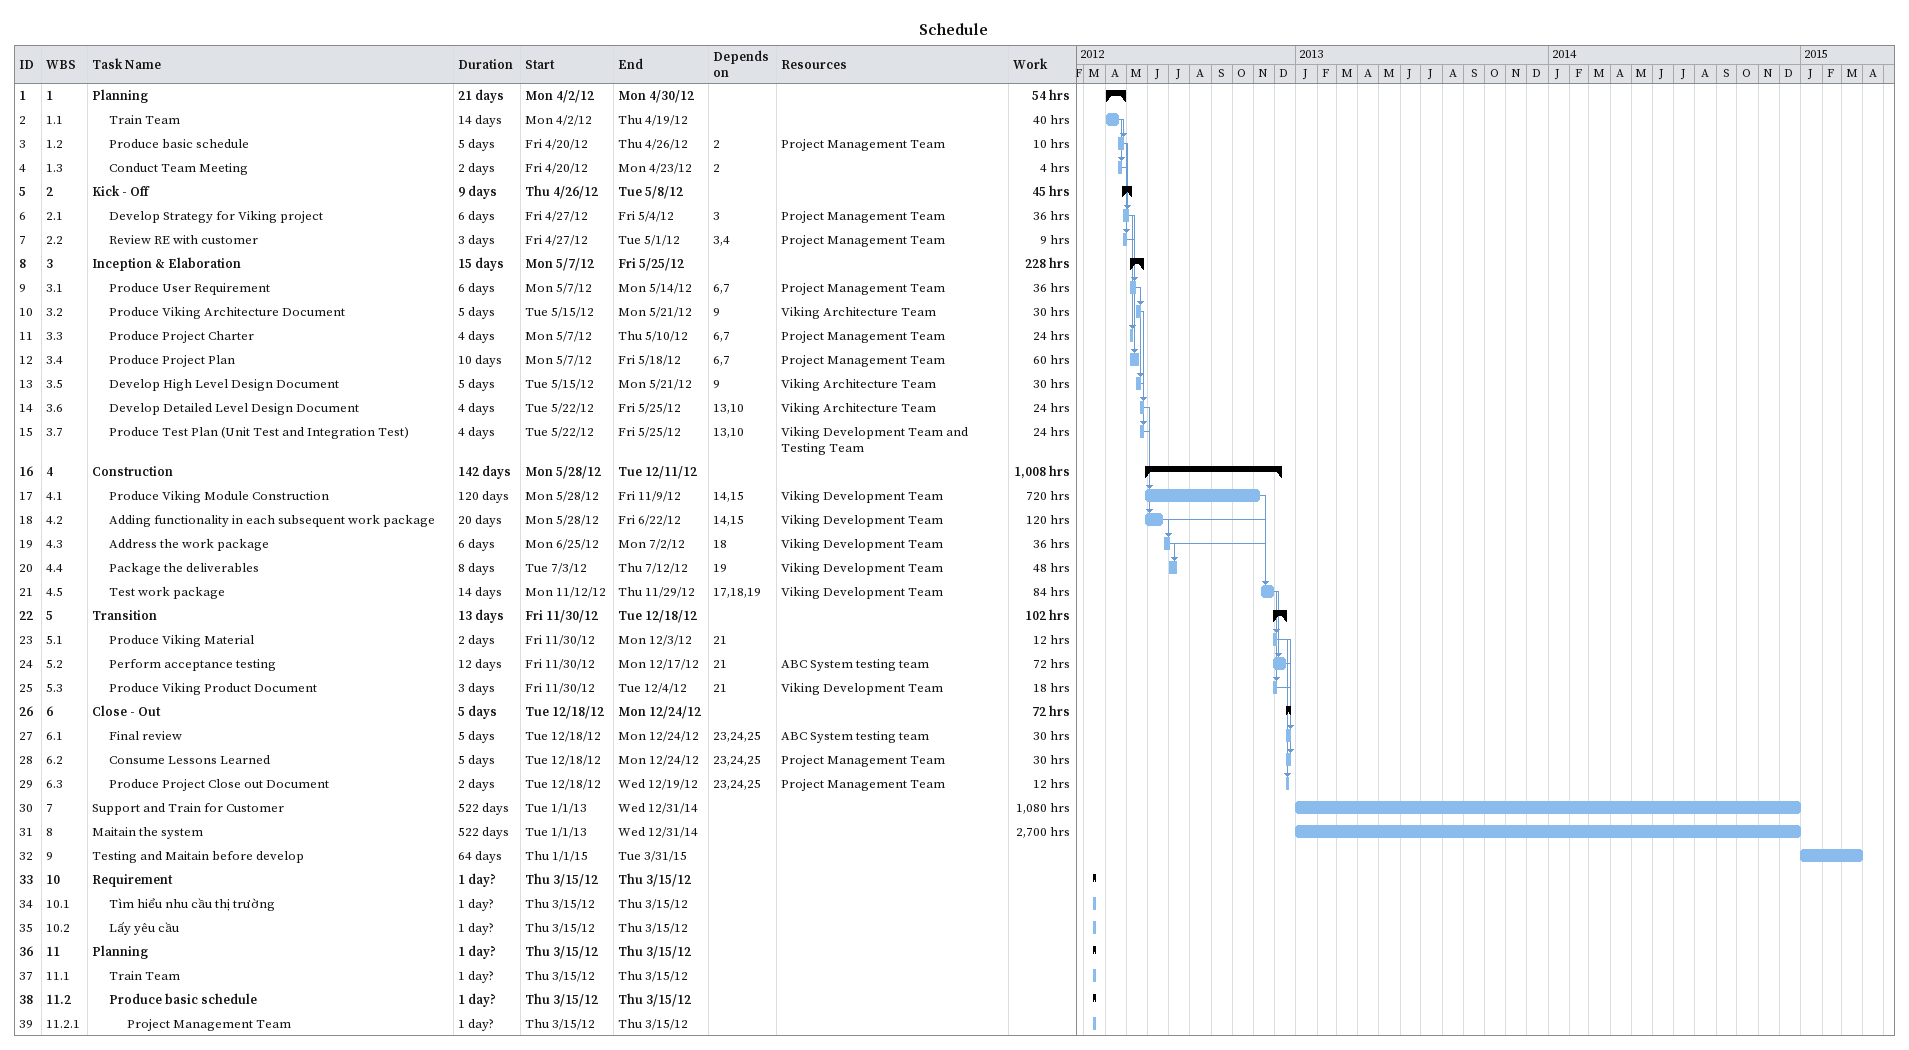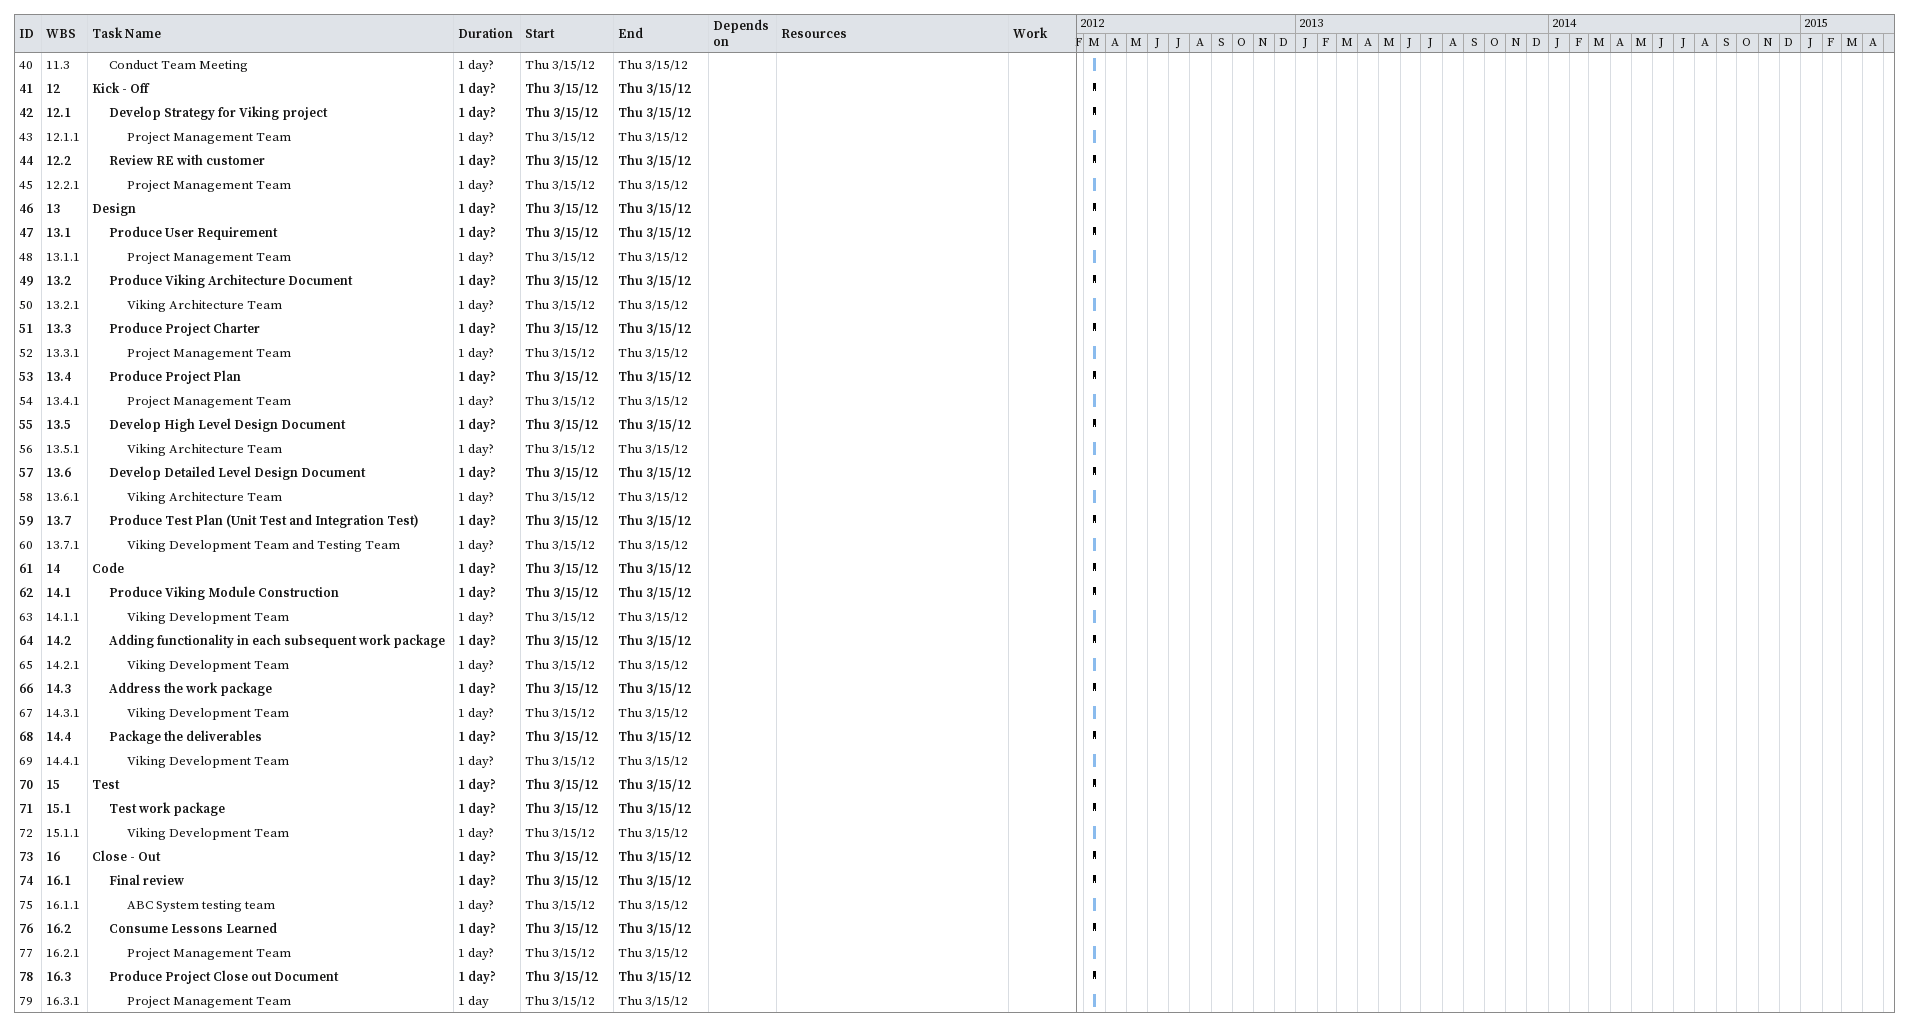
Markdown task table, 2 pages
Schedule

| ID | WBS | Task | Duration | Start | Finish | Predecessors | Resources | Work (h) |
|---|---|---|---|---|---|---|---|---|
| 1 | 1 | **Planning** | 21d | 2012-04-02 | 2012-04-30 |  |  | 54 |
| 2 | 1.1 | Train Team | 14d | 2012-04-02 | 2012-04-19 |  |  | 40 |
| 3 | 1.2 | Produce basic schedule | 5d | 2012-04-20 | 2012-04-26 | 2 | Project Management Team | 10 |
| 4 | 1.3 | Conduct Team Meeting | 2d | 2012-04-20 | 2012-04-23 | 2 |  | 4 |
| 5 | 2 | **Kick - Off** | 9d | 2012-04-26 | 2012-05-08 |  |  | 45 |
| 6 | 2.1 | Develop Strategy for Viking project | 6d | 2012-04-27 | 2012-05-04 | 3 | Project Management Team | 36 |
| 7 | 2.2 | Review RE with customer | 3d | 2012-04-27 | 2012-05-01 | 3, 4 | Project Management Team | 9 |
| 8 | 3 | **Inception & Elaboration** | 15d | 2012-05-07 | 2012-05-25 |  |  | 228 |
| 9 | 3.1 | Produce User Requirement | 6d | 2012-05-07 | 2012-05-14 | 6, 7 | Project Management Team | 36 |
| 10 | 3.2 | Produce Viking Architecture Document | 5d | 2012-05-15 | 2012-05-21 | 9 | Viking Architecture Team | 30 |
| 11 | 3.3 | Produce Project Charter | 4d | 2012-05-07 | 2012-05-10 | 6, 7 | Project Management Team | 24 |
| 12 | 3.4 | Produce Project Plan | 10d | 2012-05-07 | 2012-05-18 | 6, 7 | Project Management Team | 60 |
| 13 | 3.5 | Develop High Level Design Document | 5d | 2012-05-15 | 2012-05-21 | 9 | Viking Architecture Team | 30 |
| 14 | 3.6 | Develop Detailed Level Design Document | 4d | 2012-05-22 | 2012-05-25 | 13, 10 | Viking Architecture Team | 24 |
| 15 | 3.7 | Produce Test Plan (Unit Test and Integration Test) | 4d | 2012-05-22 | 2012-05-25 | 13, 10 | Viking Development Team and Testing Team | 24 |
| 16 | 4 | **Construction** | 142d | 2012-05-28 | 2012-12-11 |  |  | 1008 |
| 17 | 4.1 | Produce Viking Module Construction | 120d | 2012-05-28 | 2012-11-09 | 14, 15 | Viking Development Team | 720 |
| 18 | 4.2 | Adding functionality in each subsequent work package | 20d | 2012-05-28 | 2012-06-22 | 14, 15 | Viking Development Team | 120 |
| 19 | 4.3 | Address the work package | 6d | 2012-06-25 | 2012-07-02 | 18 | Viking Development Team | 36 |
| 20 | 4.4 | Package the deliverables | 8d | 2012-07-03 | 2012-07-12 | 19 | Viking Development Team | 48 |
| 21 | 4.5 | Test work package | 14d | 2012-11-12 | 2012-11-29 | 17, 18, 19 | Viking Development Team | 84 |
| 22 | 5 | **Transition** | 13d | 2012-11-30 | 2012-12-18 |  |  | 102 |
| 23 | 5.1 | Produce Viking Material | 2d | 2012-11-30 | 2012-12-03 | 21 |  | 12 |
| 24 | 5.2 | Perform acceptance testing | 12d | 2012-11-30 | 2012-12-17 | 21 | ABC System testing team | 72 |
| 25 | 5.3 | Produce Viking Product Document | 3d | 2012-11-30 | 2012-12-04 | 21 | Viking Development Team | 18 |
| 26 | 6 | **Close - Out** | 5d | 2012-12-18 | 2012-12-24 |  |  | 72 |
| 27 | 6.1 | Final review | 5d | 2012-12-18 | 2012-12-24 | 23, 24, 25 | ABC System testing team | 30 |
| 28 | 6.2 | Consume Lessons Learned | 5d | 2012-12-18 | 2012-12-24 | 23, 24, 25 | Project Management Team | 30 |
| 29 | 6.3 | Produce Project Close out Document | 2d | 2012-12-18 | 2012-12-19 | 23, 24, 25 | Project Management Team | 12 |
| 30 | 7 | Support and Train for Customer | 522d | 2013-01-01 | 2014-12-31 |  |  | 1080 |
| 31 | 8 | Maitain the system | 522d | 2013-01-01 | 2014-12-31 |  |  | 2700 |
| 32 | 9 | Testing and Maitain before develop | 64d | 2015-01-01 | 2015-03-31 |  |  |  |
| 33 | 10 | **Requirement** | 1d? | 2012-03-15 | 2012-03-15 |  |  |  |
| 34 | 10.1 | Tìm hiểu nhu cầu thị trường | 1d? | 2012-03-15 | 2012-03-15 |  |  |  |
| 35 | 10.2 | Lấy yêu cầu | 1d? | 2012-03-15 | 2012-03-15 |  |  |  |
| 36 | 11 | **Planning** | 1d? | 2012-03-15 | 2012-03-15 |  |  |  |
| 37 | 11.1 | Train Team | 1d? | 2012-03-15 | 2012-03-15 |  |  |  |
| 38 | 11.2 | **Produce basic schedule** | 1d? | 2012-03-15 | 2012-03-15 |  |  |  |
| 39 | 11.2.1 | Project Management Team | 1d? | 2012-03-15 | 2012-03-15 |  |  |  |
| 40 | 11.3 | Conduct Team Meeting | 1d? | 2012-03-15 | 2012-03-15 |  |  |  |
| 41 | 12 | **Kick - Off** | 1d? | 2012-03-15 | 2012-03-15 |  |  |  |
| 42 | 12.1 | **Develop Strategy for Viking project** | 1d? | 2012-03-15 | 2012-03-15 |  |  |  |
| 43 | 12.1.1 | Project Management Team | 1d? | 2012-03-15 | 2012-03-15 |  |  |  |
| 44 | 12.2 | **Review RE with customer** | 1d? | 2012-03-15 | 2012-03-15 |  |  |  |
| 45 | 12.2.1 | Project Management Team | 1d? | 2012-03-15 | 2012-03-15 |  |  |  |
| 46 | 13 | **Design** | 1d? | 2012-03-15 | 2012-03-15 |  |  |  |
| 47 | 13.1 | **Produce User Requirement** | 1d? | 2012-03-15 | 2012-03-15 |  |  |  |
| 48 | 13.1.1 | Project Management Team | 1d? | 2012-03-15 | 2012-03-15 |  |  |  |
| 49 | 13.2 | **Produce Viking Architecture Document** | 1d? | 2012-03-15 | 2012-03-15 |  |  |  |
| 50 | 13.2.1 | Viking Architecture Team | 1d? | 2012-03-15 | 2012-03-15 |  |  |  |
| 51 | 13.3 | **Produce Project Charter** | 1d? | 2012-03-15 | 2012-03-15 |  |  |  |
| 52 | 13.3.1 | Project Management Team | 1d? | 2012-03-15 | 2012-03-15 |  |  |  |
| 53 | 13.4 | **Produce Project Plan** | 1d? | 2012-03-15 | 2012-03-15 |  |  |  |
| 54 | 13.4.1 | Project Management Team | 1d? | 2012-03-15 | 2012-03-15 |  |  |  |
| 55 | 13.5 | **Develop High Level Design Document** | 1d? | 2012-03-15 | 2012-03-15 |  |  |  |
| 56 | 13.5.1 | Viking Architecture Team | 1d? | 2012-03-15 | 2012-03-15 |  |  |  |
| 57 | 13.6 | **Develop Detailed Level Design Document** | 1d? | 2012-03-15 | 2012-03-15 |  |  |  |
| 58 | 13.6.1 | Viking Architecture Team | 1d? | 2012-03-15 | 2012-03-15 |  |  |  |
| 59 | 13.7 | **Produce Test Plan (Unit Test and Integration Test)** | 1d? | 2012-03-15 | 2012-03-15 |  |  |  |
| 60 | 13.7.1 | Viking Development Team and Testing Team | 1d? | 2012-03-15 | 2012-03-15 |  |  |  |
| 61 | 14 | **Code** | 1d? | 2012-03-15 | 2012-03-15 |  |  |  |
| 62 | 14.1 | **Produce Viking Module Construction** | 1d? | 2012-03-15 | 2012-03-15 |  |  |  |
| 63 | 14.1.1 | Viking Development Team | 1d? | 2012-03-15 | 2012-03-15 |  |  |  |
| 64 | 14.2 | **Adding functionality in each subsequent work package** | 1d? | 2012-03-15 | 2012-03-15 |  |  |  |
| 65 | 14.2.1 | Viking Development Team | 1d? | 2012-03-15 | 2012-03-15 |  |  |  |
| 66 | 14.3 | **Address the work package** | 1d? | 2012-03-15 | 2012-03-15 |  |  |  |
| 67 | 14.3.1 | Viking Development Team | 1d? | 2012-03-15 | 2012-03-15 |  |  |  |
| 68 | 14.4 | **Package the deliverables** | 1d? | 2012-03-15 | 2012-03-15 |  |  |  |
| 69 | 14.4.1 | Viking Development Team | 1d? | 2012-03-15 | 2012-03-15 |  |  |  |
| 70 | 15 | **Test** | 1d? | 2012-03-15 | 2012-03-15 |  |  |  |
| 71 | 15.1 | **Test work package** | 1d? | 2012-03-15 | 2012-03-15 |  |  |  |
| 72 | 15.1.1 | Viking Development Team | 1d? | 2012-03-15 | 2012-03-15 |  |  |  |
| 73 | 16 | **Close - Out** | 1d? | 2012-03-15 | 2012-03-15 |  |  |  |
| 74 | 16.1 | **Final review** | 1d? | 2012-03-15 | 2012-03-15 |  |  |  |
| 75 | 16.1.1 | ABC System testing team | 1d? | 2012-03-15 | 2012-03-15 |  |  |  |
| 76 | 16.2 | **Consume Lessons Learned** | 1d? | 2012-03-15 | 2012-03-15 |  |  |  |
| 77 | 16.2.1 | Project Management Team | 1d? | 2012-03-15 | 2012-03-15 |  |  |  |
| 78 | 16.3 | **Produce Project Close out Document** | 1d? | 2012-03-15 | 2012-03-15 |  |  |  |
| 79 | 16.3.1 | Project Management Team | 1d | 2012-03-15 | 2012-03-15 |  |  |  |
